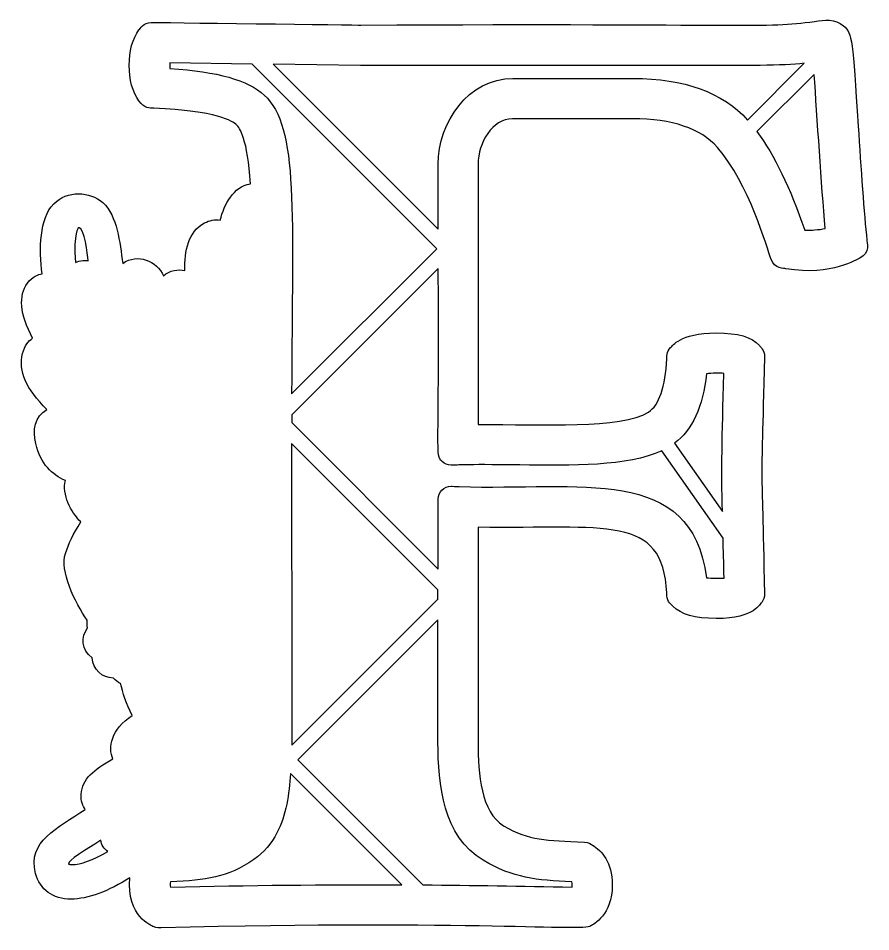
# Model space of a CAD drawing. Header units: millimetres. Extents: x -471 to 1551, y -2688 to 316.
# Drawn here: x 396.4 to 502.4, y -429.9 to -316.3 of the extents above; entities that cross this region are included whole.
import ezdxf

# ---------------------------------------------------------------- set-up
doc = ezdxf.new("R2010")
doc.units = ezdxf.units.MM
doc.header["$MEASUREMENT"] = 0
doc.layers.add('Layer 1', color=7, linetype='Continuous')

msp = doc.modelspace()

# ---------------------------------------------------------------- linework, layer by layer
at = {"layer": 'Layer 1', "color": 250}
for points, knots in [([(501.9545, -343.8414), (501.6044, -340.7268), (501.2174, -334.8662), (500.8672, -329.669), (500.8672, -329.669), (500.1484, -318.8878), (500.1853, -318.1874), (499.0427, -317.1922), (499.0427, -317.1922), (497.9553, -316.2523), (496.7389, -316.455), (495.4305, -316.6393), (495.4305, -316.6393), (488.9248, -317.5608), (488.7037, -316.842), (438.9622, -317.1001), (438.9622, -317.1001), (438.9622, -317.1001), (412.9212, -316.7683), (412.9028, -316.7683), (412.9028, -316.7683), (411.926, -316.7683), (411.5205, -317.5792), (411.3731, -317.7082), (411.3731, -317.7082), (409.7513, -319.7355), (409.7513, -324.5087), (411.3731, -326.5176), (411.3731, -326.5176), (411.3731, -326.5176), (411.6311, -326.8493), (411.6311, -326.8493), (411.6311, -326.8493), (412.2209, -327.5865), (413.0502, -327.4206), (413.2345, -327.4575), (413.2345, -327.4575), (421.0118, -327.734), (423.076, -329.0977), (423.5183, -329.5032), (423.5183, -329.5032), (423.8684, -329.835), (424.9374, -331.2724), (425.2322, -336.875), (425.2322, -336.875), (423.0944, -337.2068), (422.0254, -339.363), (421.4726, -341.3718), (421.4726, -341.3718), (420.8091, -341.2612), (420.1456, -341.4087), (419.5375, -341.722), (419.5375, -341.722), (417.5102, -342.7724), (417.0126, -345.2236), (417.0863, -347.6379), (417.0863, -347.6379), (416.2017, -347.4352), (415.2618, -347.6194), (414.414, -348.3013), (414.414, -348.3013), (413.6031, -346.4584), (411.1888, -345.4448), (409.3643, -346.7532), (409.3643, -346.7532), (408.9588, -344.1178), (408.7008, -340.8557), (406.8763, -339.1971), (406.8763, -339.1971), (405.2545, -337.7596), (402.4347, -337.6675), (400.7761, -339.3261), (400.7761, -339.3261), (398.9515, -341.1875), (398.9515, -345.0024), (399.3201, -348.0618), (399.3201, -348.0618), (398.8041, -348.1355), (398.1037, -348.3935), (397.4956, -349.2229), (397.4956, -349.2229), (396.353, -350.7709), (396.5557, -353.0378), (398.1406, -356.0787), (398.1406, -356.0787), (397.643, -356.392), (397.1454, -356.9633), (396.8874, -357.9769), (396.8874, -357.9769), (396.3529, -360.1148), (397.3297, -362.4), (399.9098, -364.9433), (399.9098, -364.9433), (398.3986, -365.7726), (398.1221, -367.5419), (398.5276, -369.1821), (398.5276, -369.1821), (399.1358, -371.7623), (400.6102, -373.0524), (402.2135, -373.7711), (402.2135, -373.7711), (401.7897, -375.4666), (402.8586, -377.715), (404.1486, -378.9313), (404.1486, -378.9313), (403.135, -380.461), (402.6374, -381.6221), (402.2135, -382.8753), (402.2135, -382.8753), (401.5132, -384.921), (403.3746, -388.9755), (404.9411, -391.1686), (404.9411, -391.1686), (404.9043, -391.4819), (404.9226, -391.8136), (404.9779, -392.127), (404.9779, -392.127), (404.1486, -393.2512), (404.1855, -394.8361), (405.5309, -395.8497), (405.5309, -395.8497), (405.623, -397.2688), (406.7656, -398.3561), (408.2032, -398.3561), (408.2032, -398.3561), (408.4612, -398.6695), (408.7561, -398.8906), (409.0878, -399.0196), (409.0878, -399.0196), (409.3458, -400.1438), (409.7881, -401.5998), (410.5254, -403.0189), (410.5254, -403.0189), (407.9268, -404.6776), (407.466, -407.055), (408.1295, -408.4187), (408.1295, -408.4187), (405.7336, -409.7457), (404.3146, -410.8883), (404.1856, -412.8234), (404.1856, -412.8234), (404.1302, -413.6895), (404.3882, -414.2978), (404.6832, -414.7032), (404.6832, -414.7032), (401.2184, -417.0438), (397.4587, -418.6472), (398.5093, -422.6648), (398.5093, -422.6648), (399.0437, -424.6921), (400.6471, -425.8716), (402.9324, -425.8716), (402.9324, -425.8716), (404.9781, -425.8716), (407.6135, -424.8764), (410.249, -423.1993), (410.249, -423.1993), (409.7513, -428.0279), (413.1055, -429.2258), (413.1424, -429.2811), (413.1424, -429.2811), (413.6032, -429.5022), (413.9902, -429.4286), (414.1192, -429.4469), (414.1192, -429.4469), (453.7613, -428.4702), (466.4777, -429.9261), (467.6203, -429.2073), (467.6203, -429.2073), (467.8968, -428.9677), (470.2742, -427.8804), (470.2742, -424.1023), (470.2742, -424.1023), (470.2742, -421.2826), (468.9288, -419.845), (467.8046, -419.1447), (467.8046, -419.1447), (467.6756, -419.0894), (467.3623, -418.7946), (466.8094, -418.7761), (466.8094, -418.7761), (461.9808, -418.4997), (459.972, -418.6471), (456.7468, -416.7304), (456.7468, -416.7304), (453.9455, -415.0533), (453.5769, -410.3169), (453.5769, -406.373), (453.5769, -406.373), (453.5769, -406.373), (453.5768, -379.5949), (453.5768, -379.5949), (453.5768, -379.5949), (469.6106, -379.8345), (476.5217, -377.8993), (477.0561, -387.7592), (477.0561, -387.7592), (477.0561, -387.7592), (477.0746, -388.1093), (477.0746, -388.1093), (477.0746, -388.1093), (477.1114, -388.9018), (477.6644, -389.2519), (477.7934, -389.3994), (477.7934, -389.3994), (478.8623, -390.4683), (480.5394, -390.9475), (483.2117, -390.9475), (483.2117, -390.9475), (488.114, -390.9475), (488.63, -389.0492), (488.8696, -388.9386), (488.8696, -388.9386), (489.1092, -388.6438), (489.2197, -388.2752), (489.2197, -387.9065), (489.2197, -387.9065), (488.8327, -368.9609), (488.7221, -377.3464), (489.2197, -358.3639), (489.2197, -358.3639), (489.2382, -357.5346), (488.6668, -357.1291), (488.5747, -356.9817), (488.5747, -356.9817), (487.598, -355.8759), (485.9946, -355.4151), (483.2117, -355.4151), (483.2117, -355.4151), (478.5859, -355.4151), (477.8118, -357.0554), (477.5354, -357.2212), (477.5354, -357.2212), (476.9824, -357.7741), (477.0931, -358.4376), (477.0562, -358.6218), (477.0562, -358.6218), (476.8904, -362.1235), (476.0979, -364.4087), (474.7894, -365.2565), (474.7894, -365.2565), (471.3983, -367.4127), (461.5753, -366.7493), (453.5769, -366.8046), (453.5769, -366.8046), (453.5769, -366.8046), (453.5768, -334.4055), (453.5768, -334.4055), (453.5768, -334.4055), (453.5768, -331.7331), (455.3276, -328.766), (457.8525, -328.766), (457.8525, -328.766), (457.8525, -328.766), (472.7989, -328.766), (472.7989, -328.766), (472.7989, -328.766), (477.738, -328.766), (481.2765, -329.964), (483.359, -332.323), (483.359, -332.323), (487.2661, -336.7645), (489.5329, -344.892), (490.049, -346.2558), (490.049, -346.2558), (490.436, -347.4352), (491.7077, -347.3615), (491.8735, -347.4352), (491.8735, -347.4352), (497.6973, -348.3567), (500.6829, -346.2188), (501.0884, -346.1083), (501.0884, -346.1083), (502.4337, -345.4632), (501.9361, -344.0257), (501.9545, -343.8414)], [0, 0, 0, 0, 0.01428571, 0.01428571, 0.01428571, 0.01428571, 0.02857143, 0.02857143, 0.02857143, 0.02857143, 0.04285714, 0.04285714, 0.04285714, 0.04285714, 0.05714286, 0.05714286, 0.05714286, 0.05714286, 0.07142857, 0.07142857, 0.07142857, 0.07142857, 0.08571429, 0.08571429, 0.08571429, 0.08571429, 0.1, 0.1, 0.1, 0.1, 0.11428571, 0.11428571, 0.11428571, 0.11428571, 0.12857143, 0.12857143, 0.12857143, 0.12857143, 0.14285714, 0.14285714, 0.14285714, 0.14285714, 0.15714286, 0.15714286, 0.15714286, 0.15714286, 0.17142857, 0.17142857, 0.17142857, 0.17142857, 0.18571429, 0.18571429, 0.18571429, 0.18571429, 0.2, 0.2, 0.2, 0.2, 0.21428571, 0.21428571, 0.21428571, 0.21428571, 0.22857143, 0.22857143, 0.22857143, 0.22857143, 0.24285714, 0.24285714, 0.24285714, 0.24285714, 0.25714286, 0.25714286, 0.25714286, 0.25714286, 0.27142857, 0.27142857, 0.27142857, 0.27142857, 0.28571429, 0.28571429, 0.28571429, 0.28571429, 0.3, 0.3, 0.3, 0.3, 0.31428571, 0.31428571, 0.31428571, 0.31428571, 0.32857143, 0.32857143, 0.32857143, 0.32857143, 0.34285714, 0.34285714, 0.34285714, 0.34285714, 0.35714286, 0.35714286, 0.35714286, 0.35714286, 0.37142857, 0.37142857, 0.37142857, 0.37142857, 0.38571429, 0.38571429, 0.38571429, 0.38571429, 0.4, 0.4, 0.4, 0.4, 0.41428571, 0.41428571, 0.41428571, 0.41428571, 0.42857143, 0.42857143, 0.42857143, 0.42857143, 0.44285714, 0.44285714, 0.44285714, 0.44285714, 0.45714286, 0.45714286, 0.45714286, 0.45714286, 0.47142857, 0.47142857, 0.47142857, 0.47142857, 0.48571429, 0.48571429, 0.48571429, 0.48571429, 0.5, 0.5, 0.5, 0.5, 0.51428571, 0.51428571, 0.51428571, 0.51428571, 0.52857143, 0.52857143, 0.52857143, 0.52857143, 0.54285714, 0.54285714, 0.54285714, 0.54285714, 0.55714286, 0.55714286, 0.55714286, 0.55714286, 0.57142857, 0.57142857, 0.57142857, 0.57142857, 0.58571429, 0.58571429, 0.58571429, 0.58571429, 0.6, 0.6, 0.6, 0.6, 0.61428571, 0.61428571, 0.61428571, 0.61428571, 0.62857143, 0.62857143, 0.62857143, 0.62857143, 0.64285714, 0.64285714, 0.64285714, 0.64285714, 0.65714286, 0.65714286, 0.65714286, 0.65714286, 0.67142857, 0.67142857, 0.67142857, 0.67142857, 0.68571429, 0.68571429, 0.68571429, 0.68571429, 0.7, 0.7, 0.7, 0.7, 0.71428571, 0.71428571, 0.71428571, 0.71428571, 0.72857143, 0.72857143, 0.72857143, 0.72857143, 0.74285714, 0.74285714, 0.74285714, 0.74285714, 0.75714286, 0.75714286, 0.75714286, 0.75714286, 0.77142857, 0.77142857, 0.77142857, 0.77142857, 0.78571429, 0.78571429, 0.78571429, 0.78571429, 0.8, 0.8, 0.8, 0.8, 0.81428571, 0.81428571, 0.81428571, 0.81428571, 0.82857143, 0.82857143, 0.82857143, 0.82857143, 0.84285714, 0.84285714, 0.84285714, 0.84285714, 0.85714286, 0.85714286, 0.85714286, 0.85714286, 0.87142857, 0.87142857, 0.87142857, 0.87142857, 0.88571429, 0.88571429, 0.88571429, 0.88571429, 0.9, 0.9, 0.9, 0.9, 0.91428571, 0.91428571, 0.91428571, 0.91428571, 0.92857143, 0.92857143, 0.92857143, 0.92857143, 0.94285714, 0.94285714, 0.94285714, 0.94285714, 0.95714286, 0.95714286, 0.95714286, 0.95714286, 0.97142857, 0.97142857, 0.97142857, 0.97142857, 1, 1, 1, 1]), ([(415.2248, -322.5184), (415.2064, -322.2972), (415.2064, -322.0392), (415.2248, -321.8181), (415.2248, -321.8181), (415.2248, -321.8181), (425.4533, -321.9471), (425.4533, -321.9471), (425.4533, -321.9471), (425.4533, -321.9471), (448.435, -344.9288), (448.435, -344.9288), (448.435, -344.9288), (448.435, -344.9288), (430.3739, -362.9898), (430.3739, -362.9898), (430.3739, -362.9898), (430.4292, -340.2661), (431.2954, -329.7981), (426.9645, -325.8173), (426.9645, -325.8173), (424.9372, -323.9375), (421.1776, -322.887), (415.2248, -322.5184)], [0, 0, 0, 0, 0.14285714, 0.14285714, 0.14285714, 0.14285714, 0.28571429, 0.28571429, 0.28571429, 0.28571429, 0.42857143, 0.42857143, 0.42857143, 0.42857143, 0.57142857, 0.57142857, 0.57142857, 0.57142857, 0.71428571, 0.71428571, 0.71428571, 0.71428571, 1, 1, 1, 1]), ([(472.8542, -323.7348), (472.8542, -323.7348), (457.9078, -323.7348), (457.9078, -323.7348), (457.9078, -323.7348), (452.3421, -323.7348), (448.6008, -329.2452), (448.6008, -334.4055), (448.6008, -334.4055), (448.6008, -334.4055), (448.6008, -342.4777), (448.6008, -342.4777), (448.6008, -342.4777), (448.6008, -342.4777), (428.0887, -321.9839), (428.0887, -321.9839), (428.0887, -321.9839), (428.0887, -321.9839), (438.9253, -322.1129), (438.9253, -322.1129), (438.9253, -322.1129), (438.9253, -322.1129), (488.6667, -322.1129), (488.6667, -322.1129), (488.6667, -322.1129), (491.0258, -322.1129), (492.8134, -321.9839), (494.1403, -321.8549), (494.1403, -321.8549), (494.1403, -321.8549), (487.1003, -328.9134), (487.1003, -328.9134), (487.1003, -328.9134), (484.0225, -325.4671), (479.2308, -323.7348), (472.8542, -323.7348)], [0, 0, 0, 0, 0.1, 0.1, 0.1, 0.1, 0.2, 0.2, 0.2, 0.2, 0.3, 0.3, 0.3, 0.3, 0.4, 0.4, 0.4, 0.4, 0.5, 0.5, 0.5, 0.5, 0.6, 0.6, 0.6, 0.6, 0.7, 0.7, 0.7, 0.7, 0.8, 0.8, 0.8, 0.8, 1, 1, 1, 1]), ([(494.2141, -342.6067), (492.4264, -337.3726), (490.436, -333.2628), (488.2797, -330.351), (488.2797, -330.351), (488.2797, -330.351), (495.3936, -323.2372), (495.3936, -323.2372), (495.3936, -323.2372), (495.7806, -328.4712), (496.2782, -337.0962), (496.7758, -342.404), (496.7758, -342.404), (495.928, -342.5882), (495.0619, -342.6435), (494.2141, -342.6067)], [0, 0, 0, 0, 0.2, 0.2, 0.2, 0.2, 0.4, 0.4, 0.4, 0.4, 0.6, 0.6, 0.6, 0.6, 1, 1, 1, 1]), ([(403.4852, -346.6611), (403.1534, -342.9384), (403.8538, -342.3302), (403.8538, -342.3117), (403.8538, -342.3117), (403.8538, -342.3117), (403.8722, -342.3117), (403.9275, -342.3117), (403.9275, -342.3117), (403.9275, -342.3117), (403.9275, -342.3118), (403.9275, -342.3118), (403.9275, -342.3118), (404.5725, -342.3118), (404.9596, -345.6476), (405.0701, -346.4401), (405.0701, -346.4401), (404.8674, -346.3663), (403.9643, -346.3295), (403.4852, -346.6611)], [0, 0, 0, 0, 0.16666667, 0.16666667, 0.16666667, 0.16666667, 0.33333333, 0.33333333, 0.33333333, 0.33333333, 0.5, 0.5, 0.5, 0.5, 0.66666667, 0.66666667, 0.66666667, 0.66666667, 1, 1, 1, 1]), ([(458.774, -371.836), (465.2059, -371.9097), (472.2276, -372.0387), (476.4295, -370.0852), (476.4295, -370.0852), (476.4295, -370.0852), (484.0594, -380.9587), (484.0594, -380.9587), (484.0594, -380.9587), (484.0963, -382.4146), (484.1516, -384.0364), (484.1884, -385.9162), (484.1884, -385.9162), (483.5618, -385.9531), (482.6403, -385.9531), (481.9953, -385.8794), (481.9953, -385.8794), (480.1892, -371.6886), (466.2196, -375.0428), (451.2179, -374.5268), (451.2179, -374.5268), (450.2043, -374.4899), (450.2596, -374.4899), (450.2043, -374.4899), (450.2043, -374.4899), (449.3197, -374.4899), (448.6193, -375.2087), (448.6193, -376.0749), (448.6193, -376.0749), (448.6193, -376.0749), (448.6193, -384.7921), (448.6193, -384.7921), (448.6193, -384.7921), (448.6193, -384.7921), (430.3925, -366.5652), (430.3925, -366.5652), (430.3925, -366.5652), (430.3925, -366.2334), (430.3925, -365.9202), (430.3925, -365.6069), (430.3925, -365.6069), (430.3925, -365.6069), (448.6193, -347.38), (448.6193, -347.38), (448.6193, -347.38), (448.7852, -370.933), (448.1955, -370.5276), (449.0985, -371.4122), (449.0985, -371.4122), (449.3934, -371.7071), (449.7988, -371.8545), (450.2043, -371.8545), (450.2043, -371.8545), (451.4021, -371.8728), (451.181, -371.7438), (458.774, -371.836)], [0, 0, 0, 0, 0.06666667, 0.06666667, 0.06666667, 0.06666667, 0.13333333, 0.13333333, 0.13333333, 0.13333333, 0.2, 0.2, 0.2, 0.2, 0.26666667, 0.26666667, 0.26666667, 0.26666667, 0.33333333, 0.33333333, 0.33333333, 0.33333333, 0.4, 0.4, 0.4, 0.4, 0.46666667, 0.46666667, 0.46666667, 0.46666667, 0.53333333, 0.53333333, 0.53333333, 0.53333333, 0.6, 0.6, 0.6, 0.6, 0.66666667, 0.66666667, 0.66666667, 0.66666667, 0.73333333, 0.73333333, 0.73333333, 0.73333333, 0.8, 0.8, 0.8, 0.8, 0.86666667, 0.86666667, 0.86666667, 0.86666667, 1, 1, 1, 1]), ([(481.9952, -360.4834), (482.6587, -360.4097), (483.5618, -360.4097), (484.17, -360.4465), (484.17, -360.4465), (483.9119, -368.7399), (483.8566, -372.2599), (483.9673, -377.6229), (483.9673, -377.6229), (483.9673, -377.6229), (478.0145, -369.1269), (478.0145, -369.1269), (478.0145, -369.1269), (480.226, -367.4866), (481.5529, -364.5747), (481.9952, -360.4834)], [0, 0, 0, 0, 0.2, 0.2, 0.2, 0.2, 0.4, 0.4, 0.4, 0.4, 0.6, 0.6, 0.6, 0.6, 1, 1, 1, 1]), ([(448.6008, -388.4963), (448.6008, -388.4963), (430.3924, -406.7047), (430.3924, -406.7047), (430.3924, -406.7047), (430.4477, -399.9779), (430.3371, -380.59), (430.3556, -369.1637), (430.3556, -369.1637), (430.3556, -369.1637), (448.5824, -387.3905), (448.5824, -387.3905), (448.5824, -387.3905), (448.5824, -387.3905), (448.5824, -388.4963), (448.5824, -388.4963), (448.5824, -388.4963), (448.5824, -388.4963), (448.6008, -388.4963), (448.6008, -388.4963)], [0, 0, 0, 0, 0.16666667, 0.16666667, 0.16666667, 0.16666667, 0.33333333, 0.33333333, 0.33333333, 0.33333333, 0.5, 0.5, 0.5, 0.5, 0.66666667, 0.66666667, 0.66666667, 0.66666667, 1, 1, 1, 1]), ([(454.2034, -421.0246), (457.9999, -423.2914), (460.8012, -423.4941), (465.2427, -423.7153), (465.2427, -423.7153), (465.2795, -423.918), (465.2795, -424.1761), (465.2612, -424.3788), (465.2612, -424.3788), (459.0503, -424.2313), (452.8396, -424.1391), (446.7026, -424.1023), (446.7026, -424.1023), (446.7026, -424.1023), (431.148, -408.5477), (431.148, -408.5477), (431.148, -408.5477), (431.148, -408.5477), (448.5824, -391.1133), (448.5824, -391.1133), (448.5824, -391.1133), (448.5824, -391.1133), (448.5824, -406.3546), (448.5824, -406.3546), (448.5824, -406.3546), (448.6008, -411.6255), (449.2274, -418.0574), (454.2034, -421.0246)], [0, 0, 0, 0, 0.125, 0.125, 0.125, 0.125, 0.25, 0.25, 0.25, 0.25, 0.375, 0.375, 0.375, 0.375, 0.5, 0.5, 0.5, 0.5, 0.625, 0.625, 0.625, 0.625, 0.75, 0.75, 0.75, 0.75, 1, 1, 1, 1]), ([(415.2801, -424.3788), (415.2616, -424.1945), (415.2616, -423.918), (415.2801, -423.7153), (415.2801, -423.7153), (419.74, -423.5126), (422.3755, -423.1993), (425.6744, -420.9324), (425.6744, -420.9324), (426.8908, -420.0847), (427.8675, -418.942), (428.5494, -417.6151), (428.5494, -417.6151), (429.692, -415.4772), (430.0606, -412.7497), (430.2449, -410.2433), (430.2449, -410.2433), (430.2449, -410.2433), (444.0856, -424.0839), (444.0856, -424.0839), (444.0856, -424.0839), (434.4653, -424.0471), (425.0662, -424.1392), (415.2801, -424.3788)], [0, 0, 0, 0, 0.14285714, 0.14285714, 0.14285714, 0.14285714, 0.28571429, 0.28571429, 0.28571429, 0.28571429, 0.42857143, 0.42857143, 0.42857143, 0.42857143, 0.57142857, 0.57142857, 0.57142857, 0.57142857, 0.71428571, 0.71428571, 0.71428571, 0.71428571, 1, 1, 1, 1]), ([(403.0429, -421.5775), (402.8032, -421.5775), (402.6742, -421.5407), (402.619, -421.5222), (402.619, -421.5222), (402.5084, -420.9693), (404.6647, -419.8451), (406.6183, -418.5366), (406.6183, -418.5366), (406.692, -419.1263), (407.0053, -419.6239), (407.5029, -419.9372), (407.5029, -419.9372), (405.6783, -421.0061), (404.0565, -421.5775), (403.0429, -421.5775)], [0, 0, 0, 0, 0.2, 0.2, 0.2, 0.2, 0.4, 0.4, 0.4, 0.4, 0.6, 0.6, 0.6, 0.6, 1, 1, 1, 1])]:
    msp.add_open_spline(points, degree=3, knots=knots, dxfattribs=at)

doc.saveas('drawing.dxf')
